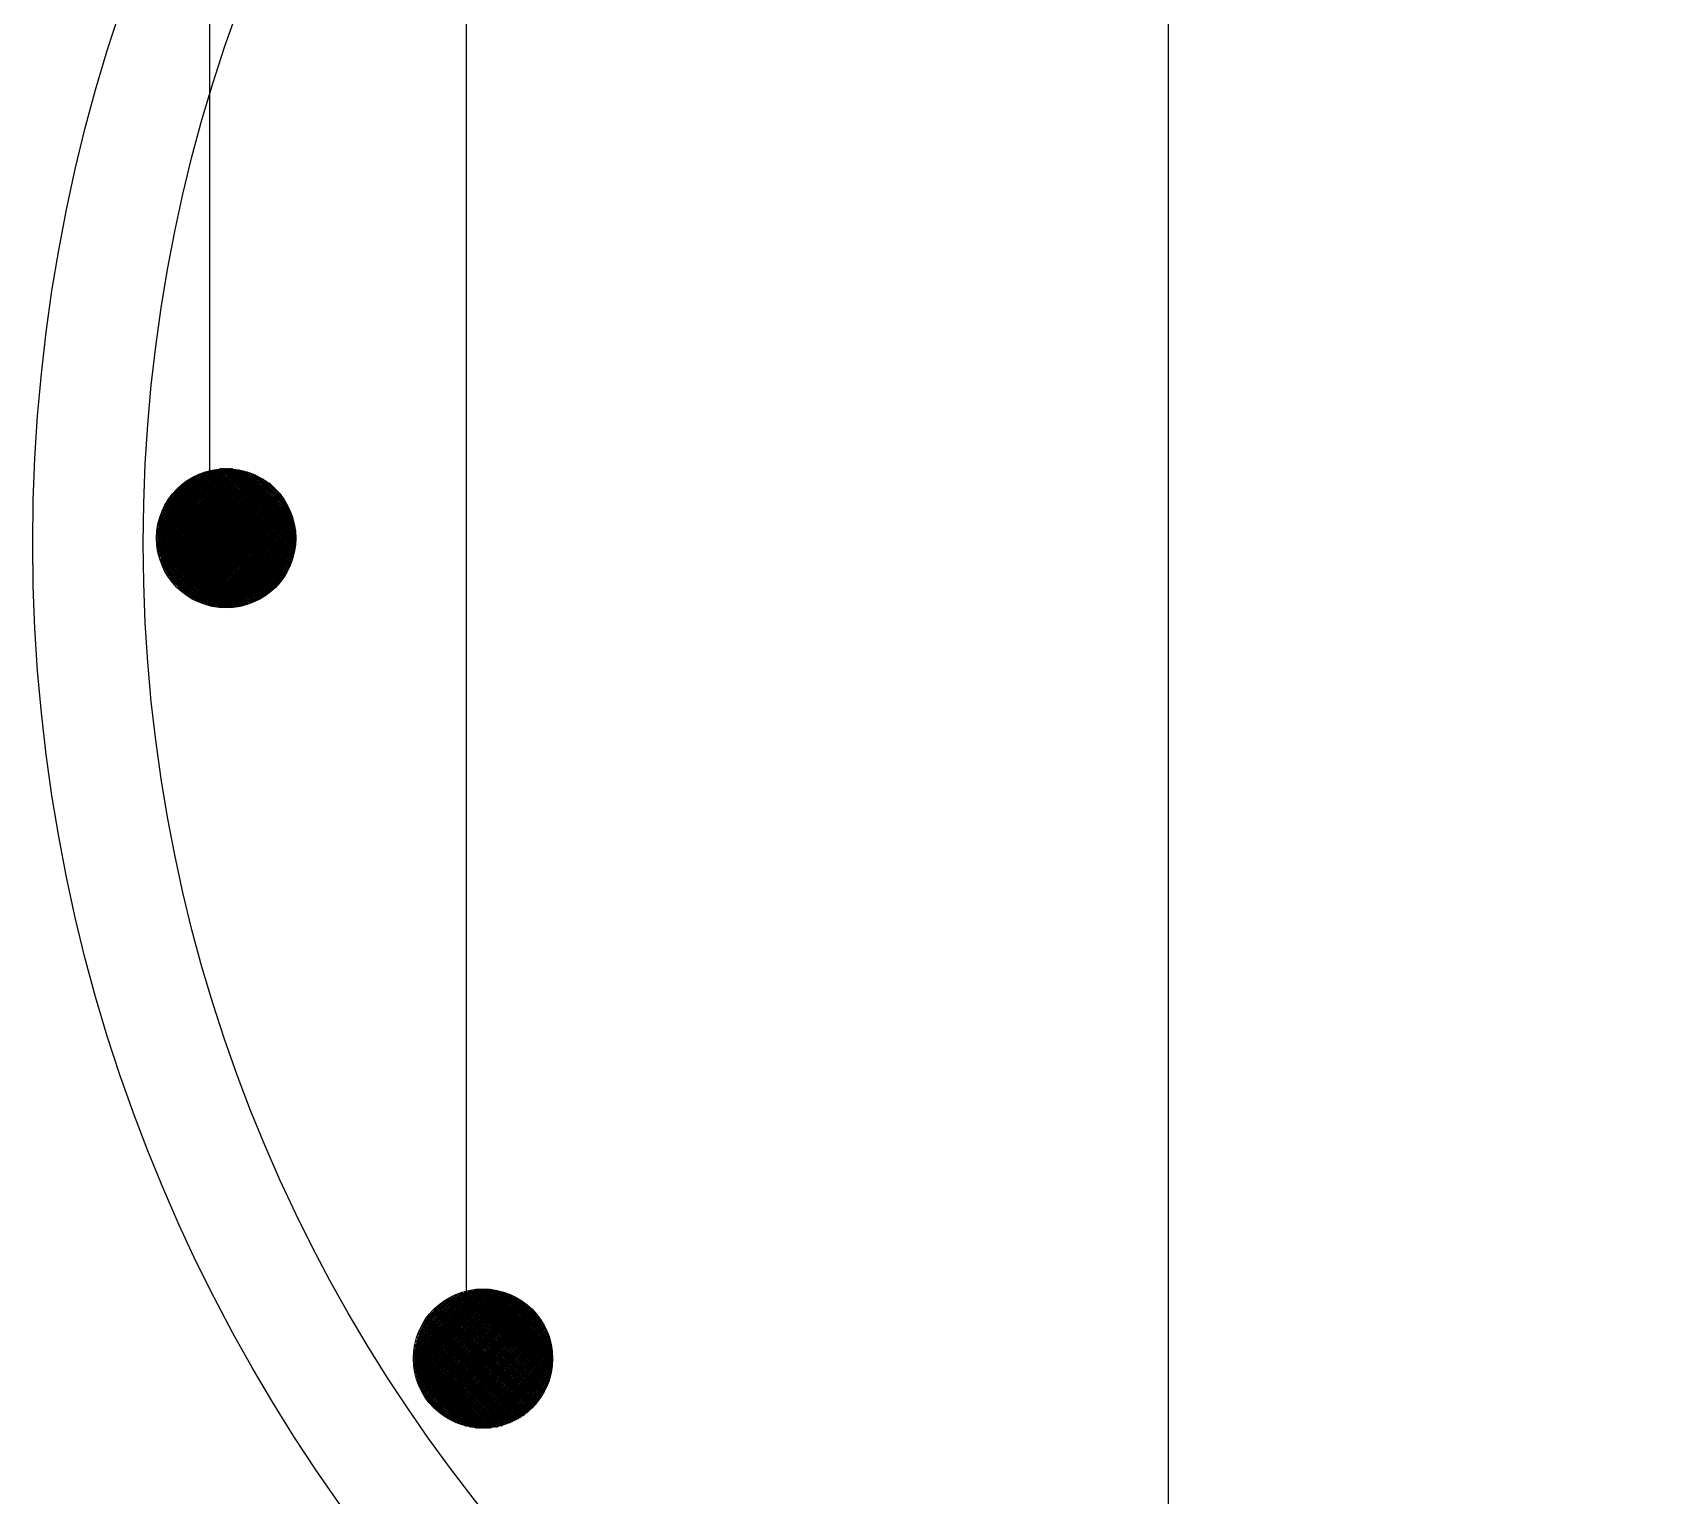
# Model space of a CAD drawing. Header units: metres. Extents: x 0 to 297, y 0 to 210.
# Drawn here: x 215.12 to 231.14, y 163.42 to 177.72 of the extents above; entities that cross this region are included whole.
import ezdxf

# ---------------------------------------------------------------- set-up
doc = ezdxf.new("R2010")
doc.units = ezdxf.units.M

msp = doc.modelspace()

# ---------------------------------------------------------------- linework, layer by layer
for p, q in [((216.85, 172.78), (216.85, 192.02)), ((219.36, 164.92), (219.36, 192.02)), ((226.22, 159.4), (226.22, 192.02)), ((216.34, 172.73), (217.07, 173.46)), ((216.34, 172.74), (217.06, 173.46)), ((216.34, 172.74), (217.05, 173.46)), ((216.34, 172.75), (217.04, 173.46)), ((216.34, 172.76), (217.03, 173.46)), ((216.34, 172.77), (217.02, 173.46)), ((216.34, 172.78), (217.01, 173.46)), ((216.34, 172.79), (217, 173.46)), ((216.34, 172.8), (216.99, 173.46)), ((216.34, 172.81), (216.98, 173.46)), ((216.34, 172.82), (216.97, 173.46)), ((216.34, 172.83), (216.96, 173.46)), ((216.34, 172.84), (216.95, 173.46)), ((216.34, 172.69), (217.1, 173.45)), ((216.34, 172.7), (217.1, 173.45)), ((216.34, 172.71), (217.09, 173.45)), ((216.34, 172.72), (217.08, 173.45)), ((216.34, 172.85), (216.94, 173.45)), ((216.34, 172.86), (216.93, 173.45)), ((216.34, 172.87), (216.92, 173.45)), ((216.35, 172.65), (217.14, 173.45)), ((216.35, 172.66), (217.14, 173.45)), ((216.35, 172.67), (217.13, 173.45)), ((216.35, 172.68), (217.12, 173.45)), ((216.35, 172.68), (217.11, 173.45)), ((216.35, 172.89), (216.91, 173.45)), ((216.35, 172.9), (216.9, 173.45)), ((216.35, 172.91), (216.89, 173.45)), ((216.35, 172.64), (217.16, 173.44)), ((216.35, 172.64), (217.15, 173.44)), ((216.35, 172.92), (216.88, 173.44)), ((216.35, 172.93), (216.86, 173.44)), ((216.36, 172.61), (217.18, 173.44)), ((216.36, 172.62), (217.18, 173.44)), ((216.36, 172.63), (217.17, 173.44)), ((216.36, 172.94), (216.85, 173.44)), ((216.36, 172.96), (216.84, 173.44)), ((216.36, 172.6), (217.2, 173.43)), ((216.36, 172.61), (217.19, 173.43)), ((216.36, 172.97), (216.83, 173.43)), ((216.37, 172.58), (217.22, 173.43)), ((216.37, 172.58), (217.21, 173.43)), ((216.37, 172.59), (217.21, 173.43)), ((216.37, 172.98), (216.81, 173.43)), ((216.37, 172.57), (217.23, 173.42)), ((216.37, 173), (216.8, 173.42)), ((216.38, 172.55), (217.25, 173.42)), ((216.38, 172.55), (217.24, 173.42)), ((216.38, 172.56), (217.23, 173.42)), ((216.38, 173.01), (216.78, 173.42)), ((216.38, 172.54), (217.26, 173.41)), ((216.38, 173.03), (216.77, 173.41)), ((216.39, 172.53), (217.27, 173.41)), ((216.39, 172.53), (217.26, 173.41)), ((216.39, 173.04), (216.75, 173.41)), ((216.39, 172.51), (217.28, 173.4)), ((216.39, 172.52), (217.28, 173.4)), ((216.4, 172.5), (217.3, 173.4)), ((216.4, 172.51), (217.29, 173.4)), ((216.4, 173.06), (216.73, 173.4)), ((217.63, 172.5), (216.73, 173.4)), ((217.63, 172.51), (216.74, 173.4)), ((217.64, 172.52), (216.75, 173.41)), ((217.63, 172.52), (216.75, 173.4)), ((217.64, 172.53), (216.76, 173.41)), ((217.64, 172.54), (216.77, 173.41)), ((217.64, 172.54), (216.77, 173.41)), ((217.65, 172.55), (216.78, 173.42)), ((217.65, 172.56), (216.79, 173.42)), ((217.65, 172.57), (216.8, 173.42)), ((217.65, 172.57), (216.8, 173.42)), ((217.66, 172.58), (216.81, 173.43)), ((217.66, 172.59), (216.82, 173.43)), ((217.66, 172.6), (216.83, 173.43)), ((217.66, 172.6), (216.83, 173.43)), ((217.67, 172.61), (216.84, 173.44)), ((217.67, 172.62), (216.85, 173.44)), ((217.67, 172.63), (216.86, 173.44)), ((217.67, 172.63), (216.86, 173.44)), ((217.67, 172.64), (216.87, 173.44)), ((217.67, 172.65), (216.88, 173.44)), ((217.68, 172.66), (216.89, 173.45)), ((217.68, 172.66), (216.89, 173.45)), ((217.68, 172.67), (216.9, 173.45)), ((217.68, 172.68), (216.91, 173.45)), ((217.68, 172.69), (216.92, 173.45)), ((217.68, 172.7), (216.93, 173.45)), ((217.68, 172.71), (216.94, 173.45)), ((217.68, 172.71), (216.94, 173.45)), ((217.69, 172.72), (216.95, 173.46)), ((217.69, 172.73), (216.96, 173.46)), ((217.69, 172.74), (216.97, 173.46)), ((217.69, 172.75), (216.98, 173.46)), ((217.69, 172.76), (216.99, 173.46)), ((217.69, 172.77), (217, 173.46)), ((217.69, 172.78), (217.01, 173.46)), ((217.69, 172.79), (217.02, 173.46)), ((217.69, 172.8), (217.03, 173.46)), ((217.69, 172.81), (217.04, 173.46)), ((217.69, 172.82), (217.05, 173.46)), ((217.69, 172.83), (217.06, 173.46)), ((217.69, 172.84), (217.07, 173.46)), ((217.68, 172.85), (217.08, 173.45)), ((217.68, 172.86), (217.09, 173.45)), ((217.68, 172.87), (217.1, 173.45)), ((217.68, 172.88), (217.11, 173.45)), ((217.68, 172.89), (217.12, 173.45)), ((217.68, 172.9), (217.13, 173.45)), ((217.67, 172.92), (217.15, 173.44)), ((217.67, 172.93), (217.16, 173.44)), ((217.67, 172.94), (217.17, 173.44)), ((217.67, 172.95), (217.18, 173.44)), ((217.66, 172.97), (217.2, 173.43)), ((217.66, 172.98), (217.21, 173.43)), ((217.65, 172.99), (217.22, 173.42)), ((217.65, 173.01), (217.24, 173.42)), ((217.64, 173.02), (217.25, 173.41)), ((217.64, 173.04), (217.27, 173.41)), ((217.63, 173.06), (217.29, 173.4)), ((216.4, 172.49), (217.3, 173.39)), ((216.41, 172.48), (217.32, 173.39)), ((216.41, 172.49), (217.31, 173.39)), ((216.41, 173.08), (216.72, 173.39)), ((216.41, 172.47), (217.32, 173.38)), ((216.42, 172.46), (217.33, 173.38)), ((216.42, 172.47), (217.33, 173.38)), ((216.42, 173.1), (216.7, 173.38)), ((216.42, 172.46), (217.34, 173.37)), ((216.43, 172.44), (217.35, 173.37)), ((216.43, 172.45), (217.35, 173.37)), ((216.43, 173.12), (216.68, 173.37)), ((216.43, 172.44), (217.36, 173.36)), ((216.44, 172.43), (217.37, 173.36)), ((216.44, 172.43), (217.36, 173.36)), ((216.44, 172.42), (217.38, 173.35)), ((216.44, 173.15), (216.65, 173.35)), ((216.45, 172.41), (217.38, 173.35)), ((216.45, 172.41), (217.39, 173.34)), ((216.46, 172.4), (217.4, 173.34)), ((216.46, 172.4), (217.39, 173.34)), ((216.46, 172.39), (217.4, 173.33)), ((216.46, 173.17), (216.62, 173.33)), ((216.47, 172.39), (217.41, 173.33)), ((216.47, 172.38), (217.42, 173.32)), ((216.48, 172.37), (217.43, 173.32)), ((216.48, 172.38), (217.42, 173.32)), ((216.48, 172.36), (217.43, 173.31)), ((216.49, 172.36), (217.44, 173.31)), ((216.49, 172.35), (217.44, 173.3)), ((216.5, 172.34), (217.45, 173.3)), ((216.5, 172.35), (217.45, 173.3)), ((216.5, 173.22), (216.58, 173.3)), ((216.51, 172.33), (217.46, 173.29)), ((216.51, 172.34), (217.46, 173.29)), ((216.51, 172.33), (217.47, 173.28)), ((217.47, 172.28), (216.51, 173.24)), ((216.52, 172.32), (217.47, 173.28)), ((216.52, 172.32), (217.48, 173.27)), ((217.48, 172.29), (216.52, 173.25)), ((217.47, 172.29), (216.52, 173.24)), ((216.53, 172.31), (217.48, 173.27)), ((216.53, 172.31), (217.49, 173.26)), ((217.49, 172.3), (216.53, 173.26)), ((217.48, 172.3), (216.53, 173.25)), ((217.5, 172.31), (216.54, 173.27)), ((216.54, 172.3), (217.49, 173.26)), ((217.49, 172.31), (216.54, 173.26)), ((216.54, 172.3), (217.5, 173.25)), ((217.51, 172.32), (216.55, 173.28)), ((217.5, 172.32), (216.55, 173.27)), ((216.55, 172.29), (217.5, 173.25)), ((216.55, 172.29), (217.51, 173.24)), ((217.51, 172.33), (216.56, 173.28)), ((217.51, 172.33), (216.56, 173.28)), ((216.56, 172.29), (217.51, 173.24)), ((217.52, 172.34), (216.57, 173.29)), ((217.52, 172.34), (216.57, 173.29)), ((217.53, 172.35), (216.58, 173.3)), ((217.53, 172.35), (216.58, 173.3)), ((217.54, 172.36), (216.59, 173.31)), ((217.54, 172.36), (216.59, 173.31)), ((217.55, 172.37), (216.6, 173.32)), ((217.55, 172.37), (216.6, 173.32)), ((217.56, 172.38), (216.61, 173.33)), ((217.55, 172.38), (216.61, 173.32)), ((217.56, 172.39), (216.62, 173.33)), ((217.57, 172.4), (216.63, 173.34)), ((217.57, 172.4), (216.63, 173.34)), ((217.58, 172.41), (216.64, 173.35)), ((217.57, 172.41), (216.64, 173.34)), ((217.58, 172.42), (216.65, 173.35)), ((217.58, 172.42), (216.65, 173.35)), ((217.59, 172.43), (216.66, 173.36)), ((217.6, 172.44), (216.67, 173.37)), ((217.59, 172.44), (216.67, 173.36)), ((217.6, 172.45), (216.68, 173.37)), ((217.6, 172.45), (216.68, 173.37)), ((217.61, 172.46), (216.69, 173.38)), ((217.61, 172.47), (216.7, 173.38)), ((217.61, 172.47), (216.7, 173.38)), ((217.62, 172.48), (216.71, 173.39)), ((217.62, 172.48), (216.71, 173.39)), ((217.62, 172.49), (216.72, 173.39)), ((217.62, 172.5), (216.73, 173.39)), ((217.62, 173.07), (217.3, 173.39)), ((217.61, 173.09), (217.32, 173.38)), ((217.6, 173.11), (217.34, 173.37)), ((217.59, 173.14), (217.37, 173.36)), ((217.57, 173.16), (217.39, 173.34)), ((217.55, 173.2), (217.43, 173.32)), ((217.3, 172.17), (216.4, 173.07)), ((217.32, 172.18), (216.41, 173.09)), ((217.31, 172.18), (216.41, 173.08)), ((217.31, 172.18), (216.41, 173.08)), ((217.34, 172.19), (216.42, 173.11)), ((217.33, 172.19), (216.42, 173.1)), ((217.33, 172.19), (216.42, 173.1)), ((217.36, 172.2), (216.43, 173.13)), ((217.35, 172.2), (216.43, 173.12)), ((217.35, 172.2), (216.43, 173.12)), ((217.37, 172.21), (216.44, 173.14)), ((217.37, 172.21), (216.44, 173.14)), ((217.36, 172.21), (216.44, 173.13)), ((217.39, 172.22), (216.45, 173.16)), ((217.39, 172.22), (216.45, 173.16)), ((217.38, 172.22), (216.45, 173.15)), ((217.4, 172.23), (216.46, 173.17)), ((217.4, 172.23), (216.46, 173.17)), ((217.42, 172.24), (216.47, 173.19)), ((217.41, 172.24), (216.47, 173.18)), ((217.41, 172.24), (216.47, 173.18)), ((217.43, 172.25), (216.48, 173.2)), ((217.43, 172.25), (216.48, 173.2)), ((217.44, 172.26), (216.49, 173.21)), ((217.44, 172.26), (216.49, 173.21)), ((217.46, 172.27), (216.5, 173.23)), ((217.45, 172.27), (216.5, 173.22)), ((217.45, 172.27), (216.5, 173.22)), ((217.46, 172.28), (216.51, 173.23)), ((216.56, 172.28), (217.52, 173.23)), ((216.57, 172.28), (217.52, 173.23)), ((216.57, 172.27), (217.52, 173.22)), ((216.58, 172.27), (217.53, 173.22)), ((216.58, 172.26), (217.53, 173.21)), ((216.59, 172.26), (217.54, 173.21)), ((216.59, 172.25), (217.54, 173.2)), ((216.6, 172.25), (217.55, 173.2)), ((216.6, 172.25), (217.55, 173.19)), ((216.61, 172.24), (217.55, 173.19)), ((216.61, 172.24), (217.56, 173.18)), ((216.62, 172.23), (217.56, 173.18)), ((216.63, 172.23), (217.57, 173.17)), ((216.63, 172.23), (217.57, 173.16)), ((216.64, 172.22), (217.57, 173.16)), ((216.64, 172.22), (217.58, 173.15)), ((216.65, 172.21), (217.58, 173.15)), ((216.65, 172.21), (217.59, 173.14)), ((216.66, 172.21), (217.59, 173.14)), ((216.67, 172.2), (217.59, 173.13)), ((216.67, 172.2), (217.6, 173.12)), ((216.68, 172.2), (217.6, 173.12)), ((216.68, 172.19), (217.6, 173.11)), ((216.69, 172.19), (217.61, 173.11)), ((216.7, 172.19), (217.61, 173.1)), ((216.7, 172.18), (217.61, 173.09)), ((216.71, 172.18), (217.62, 173.09)), ((216.72, 172.18), (217.62, 173.08)), ((216.72, 172.17), (217.62, 173.07)), ((216.73, 172.17), (217.63, 173.07)), ((217.16, 172.12), (216.35, 172.93)), ((217.15, 172.12), (216.35, 172.92)), ((217.14, 172.12), (216.35, 172.91)), ((217.2, 172.13), (216.36, 172.97)), ((217.19, 172.13), (216.36, 172.96)), ((217.18, 172.13), (216.36, 172.95)), ((217.17, 172.13), (216.36, 172.94)), ((217.17, 172.13), (216.36, 172.94)), ((217.23, 172.14), (216.37, 173)), ((217.23, 172.14), (216.37, 173)), ((217.22, 172.14), (216.37, 172.99)), ((217.21, 172.14), (216.37, 172.98)), ((217.2, 172.14), (216.37, 172.97)), ((217.25, 172.15), (216.38, 173.02)), ((217.25, 172.15), (216.38, 173.02)), ((217.24, 172.15), (216.38, 173.01)), ((217.28, 172.16), (216.39, 173.05)), ((217.27, 172.16), (216.39, 173.04)), ((217.27, 172.16), (216.39, 173.04)), ((217.26, 172.16), (216.39, 173.03)), ((217.29, 172.17), (216.4, 173.06)), ((217.29, 172.17), (216.4, 173.06)), ((216.74, 172.17), (217.63, 173.06)), ((216.74, 172.16), (217.63, 173.05)), ((216.75, 172.16), (217.63, 173.05)), ((216.76, 172.16), (217.64, 173.04)), ((216.76, 172.16), (217.64, 173.03)), ((216.77, 172.15), (217.64, 173.03)), ((216.78, 172.15), (217.65, 173.02)), ((216.78, 172.15), (217.65, 173.01)), ((216.79, 172.15), (217.65, 173.01)), ((216.8, 172.14), (217.65, 173)), ((216.8, 172.14), (217.66, 172.99)), ((216.81, 172.14), (217.66, 172.98)), ((216.82, 172.14), (217.66, 172.98)), ((216.83, 172.13), (217.66, 172.97)), ((216.83, 172.13), (217.66, 172.96)), ((216.84, 172.13), (217.67, 172.95)), ((216.85, 172.13), (217.67, 172.95)), ((216.86, 172.13), (217.67, 172.94)), ((216.86, 172.12), (217.67, 172.93)), ((216.87, 172.12), (217.67, 172.92)), ((216.88, 172.12), (217.67, 172.92)), ((216.89, 172.12), (217.68, 172.91)), ((217.1, 172.11), (216.34, 172.87)), ((217.09, 172.11), (216.34, 172.86)), ((217.08, 172.11), (216.34, 172.85)), ((217.08, 172.11), (216.34, 172.85)), ((217.07, 172.11), (216.34, 172.84)), ((217.06, 172.11), (216.34, 172.83)), ((217.05, 172.11), (216.34, 172.82)), ((217.04, 172.11), (216.34, 172.81)), ((217.03, 172.11), (216.34, 172.8)), ((217.02, 172.11), (216.34, 172.79)), ((217.01, 172.11), (216.34, 172.78)), ((217, 172.11), (216.34, 172.77)), ((216.99, 172.11), (216.34, 172.76)), ((216.98, 172.11), (216.34, 172.75)), ((217.13, 172.12), (216.35, 172.9)), ((217.13, 172.12), (216.35, 172.9)), ((217.12, 172.12), (216.35, 172.89)), ((217.11, 172.12), (216.35, 172.88)), ((216.9, 172.12), (217.68, 172.9)), ((216.9, 172.12), (217.68, 172.89)), ((216.91, 172.12), (217.68, 172.88)), ((216.92, 172.11), (217.68, 172.88)), ((216.93, 172.11), (217.68, 172.87)), ((216.94, 172.11), (217.68, 172.86)), ((216.95, 172.11), (217.68, 172.85)), ((216.96, 172.11), (217.69, 172.84)), ((216.96, 172.11), (217.69, 172.83)), ((216.97, 172.11), (217.69, 172.82)), ((216.98, 172.11), (217.69, 172.81)), ((216.99, 172.11), (217.69, 172.8)), ((217, 172.11), (217.69, 172.8)), ((217.01, 172.11), (217.69, 172.79)), ((217.02, 172.11), (217.69, 172.78)), ((217.03, 172.11), (217.69, 172.77)), ((217.04, 172.11), (217.69, 172.76)), ((217.05, 172.11), (217.69, 172.75)), ((216.97, 172.11), (216.34, 172.74)), ((216.96, 172.11), (216.34, 172.73)), ((216.95, 172.11), (216.34, 172.72)), ((216.94, 172.11), (216.34, 172.71)), ((216.93, 172.11), (216.34, 172.7)), ((216.92, 172.11), (216.34, 172.69)), ((216.91, 172.12), (216.35, 172.68)), ((216.9, 172.12), (216.35, 172.67)), ((216.89, 172.12), (216.35, 172.66)), ((216.87, 172.12), (216.35, 172.64)), ((216.86, 172.13), (216.36, 172.63)), ((216.85, 172.13), (216.36, 172.62)), ((216.84, 172.13), (216.36, 172.61)), ((216.82, 172.14), (216.37, 172.59)), ((217.06, 172.11), (217.69, 172.74)), ((217.07, 172.11), (217.69, 172.73)), ((217.08, 172.11), (217.68, 172.72)), ((217.09, 172.11), (217.68, 172.71)), ((217.1, 172.11), (217.68, 172.69)), ((217.11, 172.12), (217.68, 172.68)), ((217.12, 172.12), (217.68, 172.67)), ((217.14, 172.12), (217.68, 172.66)), ((217.15, 172.12), (217.67, 172.65)), ((217.16, 172.12), (217.67, 172.64)), ((217.17, 172.13), (217.67, 172.62)), ((217.19, 172.13), (217.67, 172.61)), ((217.2, 172.13), (217.66, 172.6)), ((216.81, 172.14), (216.37, 172.58)), ((216.79, 172.14), (216.37, 172.56)), ((216.78, 172.15), (216.38, 172.55)), ((216.76, 172.16), (216.39, 172.53)), ((216.75, 172.16), (216.39, 172.52)), ((216.73, 172.17), (216.4, 172.5)), ((216.71, 172.18), (216.41, 172.48)), ((216.69, 172.19), (216.42, 172.46)), ((216.67, 172.2), (216.43, 172.44)), ((217.21, 172.14), (217.66, 172.58)), ((217.23, 172.14), (217.65, 172.57)), ((217.24, 172.15), (217.65, 172.56)), ((217.26, 172.15), (217.64, 172.54)), ((217.27, 172.16), (217.64, 172.52)), ((217.29, 172.17), (217.63, 172.51)), ((217.31, 172.18), (217.62, 172.49)), ((217.33, 172.18), (217.61, 172.47)), ((217.35, 172.2), (217.6, 172.45)), ((217.37, 172.21), (217.59, 172.43)), ((216.65, 172.22), (216.45, 172.42)), ((216.62, 172.24), (216.47, 172.39)), ((216.57, 172.28), (216.51, 172.34)), ((217.4, 172.23), (217.57, 172.4)), ((217.44, 172.26), (217.54, 172.36)), ((218.85, 164.67), (219.61, 165.43)), ((218.85, 164.68), (219.6, 165.43)), ((218.85, 164.69), (219.59, 165.43)), ((218.85, 164.7), (219.58, 165.43)), ((218.85, 164.71), (219.57, 165.43)), ((218.85, 164.72), (219.56, 165.43)), ((218.85, 164.73), (219.55, 165.43)), ((218.85, 164.74), (219.54, 165.43)), ((218.85, 164.75), (219.54, 165.43)), ((218.85, 164.75), (219.53, 165.43)), ((218.85, 164.76), (219.52, 165.43)), ((218.85, 164.77), (219.51, 165.43)), ((218.85, 164.78), (219.5, 165.43)), ((218.85, 164.79), (219.49, 165.43)), ((218.85, 164.8), (219.48, 165.43)), ((218.85, 164.81), (219.47, 165.43)), ((218.85, 164.82), (219.46, 165.43)), ((218.85, 164.84), (219.44, 165.43)), ((218.86, 164.62), (219.66, 165.42)), ((218.86, 164.62), (219.66, 165.42)), ((218.86, 164.63), (219.65, 165.42)), ((218.86, 164.64), (219.64, 165.42)), ((218.86, 164.65), (219.63, 165.42)), ((218.86, 164.66), (219.62, 165.42)), ((218.86, 164.67), (219.62, 165.42)), ((218.86, 164.85), (219.43, 165.42)), ((218.86, 164.86), (219.42, 165.42)), ((218.86, 164.87), (219.41, 165.42)), ((218.86, 164.88), (219.4, 165.42)), ((218.86, 164.89), (219.39, 165.42)), ((218.87, 164.58), (219.7, 165.41)), ((218.87, 164.59), (219.69, 165.41)), ((218.87, 164.59), (219.69, 165.41)), ((218.87, 164.6), (219.68, 165.41)), ((218.87, 164.61), (219.67, 165.41)), ((218.87, 164.9), (219.38, 165.41)), ((218.87, 164.92), (219.36, 165.41)), ((218.87, 164.93), (219.35, 165.41)), ((218.88, 164.54), (219.74, 165.4)), ((218.88, 164.55), (219.73, 165.4)), ((218.88, 164.56), (219.72, 165.4)), ((218.88, 164.56), (219.72, 165.4)), ((218.88, 164.57), (219.71, 165.4)), ((218.88, 164.94), (219.34, 165.4)), ((218.88, 164.96), (219.32, 165.4)), ((218.89, 164.97), (219.31, 165.4)), ((218.89, 164.51), (219.77, 165.39)), ((218.89, 164.52), (219.76, 165.39)), ((218.89, 164.53), (219.75, 165.39)), ((218.89, 164.53), (219.75, 165.39)), ((218.89, 164.99), (219.29, 165.39)), ((218.9, 164.49), (219.79, 165.38)), ((218.9, 164.5), (219.78, 165.38)), ((218.9, 164.51), (219.77, 165.38)), ((218.9, 165), (219.28, 165.38)), ((218.9, 165.02), (219.26, 165.38)), ((220.15, 164.49), (219.26, 165.38)), ((220.15, 164.5), (219.27, 165.38)), ((220.15, 164.5), (219.27, 165.38)), ((220.15, 164.51), (219.28, 165.38)), ((220.16, 164.52), (219.29, 165.39)), ((220.16, 164.52), (219.29, 165.39)), ((220.16, 164.53), (219.3, 165.39)), ((220.17, 164.55), (219.31, 165.4)), ((220.16, 164.54), (219.31, 165.39)), ((220.17, 164.55), (219.32, 165.4)), ((220.17, 164.56), (219.33, 165.4)), ((220.18, 164.58), (219.34, 165.41)), ((220.17, 164.57), (219.34, 165.4)), ((220.18, 164.58), (219.35, 165.41)), ((220.18, 164.59), (219.36, 165.41)), ((220.18, 164.6), (219.37, 165.41)), ((220.18, 164.61), (219.37, 165.41)), ((220.18, 164.61), (219.38, 165.42)), ((220.19, 164.62), (219.39, 165.42)), ((220.19, 164.63), (219.4, 165.42)), ((220.19, 164.64), (219.41, 165.42)), ((220.19, 164.65), (219.41, 165.42)), ((220.19, 164.65), (219.42, 165.42)), ((220.19, 164.66), (219.43, 165.42)), ((220.19, 164.67), (219.44, 165.43)), ((220.2, 164.68), (219.45, 165.43)), ((220.2, 164.69), (219.46, 165.43)), ((220.2, 164.7), (219.47, 165.43)), ((220.2, 164.71), (219.47, 165.43)), ((220.2, 164.71), (219.48, 165.43)), ((220.2, 164.72), (219.49, 165.43)), ((220.2, 164.73), (219.5, 165.43)), ((220.2, 164.74), (219.51, 165.43)), ((220.2, 164.75), (219.52, 165.43)), ((220.2, 164.76), (219.53, 165.43)), ((220.2, 164.77), (219.54, 165.43)), ((220.2, 164.78), (219.55, 165.43)), ((220.2, 164.79), (219.56, 165.43)), ((220.2, 164.8), (219.57, 165.43)), ((220.2, 164.81), (219.58, 165.43)), ((220.2, 164.82), (219.59, 165.43)), ((220.2, 164.83), (219.6, 165.43)), ((220.19, 164.84), (219.61, 165.43)), ((220.19, 164.85), (219.62, 165.42)), ((220.19, 164.86), (219.63, 165.42)), ((220.19, 164.88), (219.65, 165.42)), ((220.19, 164.89), (219.66, 165.42)), ((220.18, 164.9), (219.67, 165.42)), ((220.18, 164.91), (219.68, 165.41)), ((220.18, 164.93), (219.69, 165.41)), ((220.17, 164.94), (219.71, 165.41)), ((220.17, 164.95), (219.72, 165.4)), ((220.17, 164.97), (219.73, 165.4)), ((220.16, 164.98), (219.75, 165.39)), ((220.16, 165), (219.76, 165.39)), ((220.15, 165.01), (219.78, 165.38)), ((218.91, 164.47), (219.81, 165.37)), ((218.91, 164.47), (219.81, 165.37)), ((218.91, 164.48), (219.8, 165.37)), ((218.91, 164.49), (219.79, 165.37)), ((218.91, 165.03), (219.25, 165.37)), ((218.92, 164.45), (219.83, 165.36)), ((218.92, 164.45), (219.83, 165.36)), ((218.92, 164.46), (219.82, 165.36)), ((218.92, 165.05), (219.23, 165.36)), ((218.93, 164.43), (219.85, 165.35)), ((218.93, 164.43), (219.85, 165.35)), ((218.93, 164.44), (219.84, 165.35)), ((218.93, 165.07), (219.21, 165.35)), ((218.94, 164.41), (219.87, 165.34)), ((218.94, 164.42), (219.86, 165.34)), ((218.94, 164.42), (219.86, 165.34)), ((218.94, 165.09), (219.19, 165.34)), ((218.95, 164.4), (219.88, 165.33)), ((218.95, 164.4), (219.88, 165.33)), ((218.95, 165.12), (219.16, 165.33)), ((218.96, 164.38), (219.9, 165.32)), ((218.96, 164.39), (219.89, 165.32)), ((218.96, 164.39), (219.89, 165.32)), ((218.97, 164.36), (219.92, 165.31)), ((218.97, 164.37), (219.91, 165.31)), ((218.97, 164.38), (219.9, 165.31)), ((218.97, 165.15), (219.13, 165.31)), ((218.98, 164.35), (219.93, 165.3)), ((218.98, 164.36), (219.92, 165.3)), ((218.99, 164.34), (219.94, 165.29)), ((218.99, 164.35), (219.93, 165.29)), ((219, 164.34), (219.94, 165.29)), ((219, 164.33), (219.95, 165.28)), ((219, 164.33), (219.95, 165.28)), ((219.01, 164.32), (219.96, 165.27)), ((219.01, 164.32), (219.96, 165.27)), ((219.01, 165.19), (219.09, 165.27)), ((219.02, 164.31), (219.97, 165.26)), ((219.02, 164.31), (219.97, 165.26)), ((219.03, 164.3), (219.98, 165.25)), ((219.03, 164.3), (219.98, 165.25)), ((219.99, 164.27), (219.03, 165.22)), ((219.04, 164.29), (219.99, 165.25)), ((219.04, 164.28), (220, 165.24)), ((219.04, 164.29), (219.99, 165.24)), ((220, 164.27), (219.04, 165.23)), ((219.99, 164.27), (219.04, 165.22)), ((220.01, 164.28), (219.05, 165.24)), ((219.05, 164.28), (220, 165.23)), ((219.05, 164.27), (220.01, 165.23)), ((220, 164.28), (219.05, 165.23)), ((220.02, 164.29), (219.06, 165.25)), ((220.01, 164.29), (219.06, 165.24)), ((219.06, 164.27), (220.01, 165.22)), ((219.06, 164.26), (220.02, 165.22)), ((220.03, 164.3), (219.07, 165.26)), ((220.02, 164.3), (219.07, 165.25)), ((220.04, 164.31), (219.08, 165.27)), ((220.03, 164.31), (219.08, 165.26)), ((220.04, 164.32), (219.09, 165.27)), ((220.04, 164.32), (219.09, 165.27)), ((220.05, 164.33), (219.1, 165.28)), ((220.05, 164.33), (219.1, 165.28)), ((220.06, 164.34), (219.11, 165.29)), ((220.06, 164.35), (219.11, 165.29)), ((220.06, 164.35), (219.12, 165.3)), ((220.07, 164.36), (219.13, 165.3)), ((220.07, 164.36), (219.13, 165.3)), ((220.08, 164.37), (219.14, 165.31)), ((220.08, 164.37), (219.14, 165.31)), ((220.08, 164.38), (219.15, 165.32)), ((220.09, 164.38), (219.15, 165.32)), ((220.09, 164.39), (219.16, 165.32)), ((220.1, 164.4), (219.17, 165.33)), ((220.1, 164.4), (219.17, 165.33)), ((220.11, 164.41), (219.18, 165.34)), ((220.1, 164.41), (219.18, 165.33)), ((220.11, 164.42), (219.19, 165.34)), ((220.12, 164.43), (219.2, 165.35)), ((220.11, 164.43), (219.2, 165.34)), ((220.12, 164.44), (219.21, 165.35)), ((220.12, 164.44), (219.21, 165.35)), ((220.13, 164.45), (219.22, 165.36)), ((220.13, 164.46), (219.23, 165.36)), ((220.13, 164.46), (219.23, 165.36)), ((220.14, 164.47), (219.24, 165.37)), ((220.14, 164.48), (219.25, 165.37)), ((220.14, 164.48), (219.25, 165.37)), ((220.14, 165.03), (219.8, 165.37)), ((220.13, 165.05), (219.81, 165.37)), ((220.13, 165.06), (219.83, 165.36)), ((220.11, 165.08), (219.85, 165.35)), ((220.1, 165.11), (219.88, 165.33)), ((220.08, 165.13), (219.9, 165.31)), ((220.06, 165.17), (219.94, 165.29)), ((219.83, 164.15), (218.92, 165.06)), ((219.83, 164.15), (218.92, 165.06)), ((219.85, 164.16), (218.93, 165.08)), ((219.84, 164.16), (218.93, 165.08)), ((219.84, 164.16), (218.93, 165.07)), ((219.87, 164.17), (218.94, 165.1)), ((219.86, 164.17), (218.94, 165.09)), ((219.86, 164.17), (218.94, 165.09)), ((219.89, 164.19), (218.95, 165.12)), ((219.88, 164.18), (218.95, 165.11)), ((219.87, 164.18), (218.95, 165.11)), ((219.9, 164.19), (218.96, 165.13)), ((219.89, 164.19), (218.96, 165.12)), ((219.92, 164.2), (218.97, 165.15)), ((219.91, 164.2), (218.97, 165.14)), ((219.9, 164.2), (218.97, 165.13)), ((219.93, 164.21), (218.98, 165.16)), ((219.92, 164.21), (218.98, 165.15)), ((219.94, 164.23), (218.99, 165.17)), ((219.94, 164.22), (218.99, 165.17)), ((219.93, 164.22), (218.99, 165.16)), ((219.95, 164.23), (219, 165.18)), ((219.95, 164.23), (219, 165.18)), ((219.96, 164.24), (219.01, 165.19)), ((219.96, 164.24), (219.01, 165.19)), ((219.97, 164.25), (219.02, 165.2)), ((219.97, 164.25), (219.02, 165.2)), ((219.98, 164.26), (219.03, 165.21)), ((219.98, 164.26), (219.03, 165.21)), ((219.07, 164.26), (220.02, 165.21)), ((219.07, 164.25), (220.03, 165.21)), ((219.08, 164.25), (220.03, 165.2)), ((219.08, 164.24), (220.04, 165.2)), ((219.09, 164.24), (220.04, 165.19)), ((219.09, 164.24), (220.04, 165.19)), ((219.1, 164.23), (220.05, 165.18)), ((219.1, 164.23), (220.05, 165.18)), ((219.11, 164.22), (220.06, 165.17)), ((219.12, 164.22), (220.06, 165.16)), ((219.12, 164.21), (220.07, 165.16)), ((219.13, 164.21), (220.07, 165.15)), ((219.13, 164.21), (220.07, 165.15)), ((219.14, 164.2), (220.08, 165.14)), ((219.14, 164.2), (220.08, 165.14)), ((219.15, 164.19), (220.09, 165.13)), ((219.15, 164.19), (220.09, 165.13)), ((219.16, 164.19), (220.09, 165.12)), ((219.17, 164.18), (220.1, 165.11)), ((219.17, 164.18), (220.1, 165.11)), ((219.18, 164.18), (220.1, 165.1)), ((219.18, 164.17), (220.11, 165.1)), ((219.19, 164.17), (220.11, 165.09)), ((219.2, 164.17), (220.11, 165.08)), ((219.2, 164.16), (220.12, 165.08)), ((219.21, 164.16), (220.12, 165.07)), ((219.22, 164.16), (220.12, 165.07)), ((219.22, 164.15), (220.13, 165.06)), ((219.7, 164.1), (218.87, 164.93)), ((219.69, 164.1), (218.87, 164.92)), ((219.69, 164.1), (218.87, 164.92)), ((219.68, 164.1), (218.87, 164.91)), ((219.67, 164.1), (218.87, 164.9)), ((219.74, 164.12), (218.88, 164.97)), ((219.73, 164.11), (218.88, 164.96)), ((219.72, 164.11), (218.88, 164.95)), ((219.72, 164.11), (218.88, 164.95)), ((219.71, 164.11), (218.88, 164.94)), ((219.77, 164.13), (218.89, 165)), ((219.76, 164.12), (218.89, 164.99)), ((219.75, 164.12), (218.89, 164.98)), ((219.74, 164.12), (218.89, 164.98)), ((219.79, 164.13), (218.9, 165.02)), ((219.78, 164.13), (218.9, 165.01)), ((219.77, 164.13), (218.9, 165)), ((219.81, 164.15), (218.91, 165.04)), ((219.81, 164.14), (218.91, 165.04)), ((219.8, 164.14), (218.91, 165.03)), ((219.79, 164.14), (218.91, 165.02)), ((219.82, 164.15), (218.92, 165.05)), ((219.23, 164.15), (220.13, 165.05)), ((219.23, 164.15), (220.13, 165.05)), ((219.24, 164.14), (220.14, 165.04)), ((219.25, 164.14), (220.14, 165.03)), ((219.25, 164.14), (220.14, 165.03)), ((219.26, 164.13), (220.15, 165.02)), ((219.27, 164.13), (220.15, 165.01)), ((219.27, 164.13), (220.15, 165.01)), ((219.28, 164.13), (220.15, 165)), ((219.29, 164.12), (220.16, 164.99)), ((219.29, 164.12), (220.16, 164.99)), ((219.3, 164.12), (220.16, 164.98)), ((219.31, 164.12), (220.16, 164.97)), ((219.32, 164.11), (220.17, 164.96)), ((219.32, 164.11), (220.17, 164.96)), ((219.33, 164.11), (220.17, 164.95)), ((219.34, 164.11), (220.17, 164.94)), ((219.35, 164.1), (220.18, 164.93)), ((219.35, 164.1), (220.18, 164.93)), ((219.36, 164.1), (220.18, 164.92)), ((219.37, 164.1), (220.18, 164.91)), ((219.38, 164.1), (220.18, 164.9)), ((219.38, 164.1), (220.18, 164.9)), ((219.61, 164.09), (218.85, 164.84)), ((219.6, 164.08), (218.85, 164.83)), ((219.59, 164.08), (218.85, 164.82)), ((219.58, 164.08), (218.85, 164.81)), ((219.57, 164.08), (218.85, 164.8)), ((219.56, 164.08), (218.85, 164.79)), ((219.55, 164.08), (218.85, 164.78)), ((219.54, 164.08), (218.85, 164.77)), ((219.53, 164.08), (218.85, 164.76)), ((219.52, 164.08), (218.85, 164.75)), ((219.51, 164.08), (218.85, 164.75)), ((219.5, 164.08), (218.85, 164.74)), ((219.66, 164.09), (218.86, 164.89)), ((219.65, 164.09), (218.86, 164.89)), ((219.65, 164.09), (218.86, 164.88)), ((219.64, 164.09), (218.86, 164.87)), ((219.63, 164.09), (218.86, 164.86)), ((219.62, 164.09), (218.86, 164.85)), ((219.61, 164.09), (218.86, 164.84)), ((219.39, 164.09), (220.19, 164.89)), ((219.4, 164.09), (220.19, 164.88)), ((219.41, 164.09), (220.19, 164.87)), ((219.42, 164.09), (220.19, 164.86)), ((219.42, 164.09), (220.19, 164.86)), ((219.43, 164.09), (220.19, 164.85)), ((219.44, 164.09), (220.19, 164.84)), ((219.45, 164.08), (220.2, 164.83)), ((219.46, 164.08), (220.2, 164.82)), ((219.47, 164.08), (220.2, 164.81)), ((219.48, 164.08), (220.2, 164.8)), ((219.48, 164.08), (220.2, 164.8)), ((219.49, 164.08), (220.2, 164.79)), ((219.5, 164.08), (220.2, 164.78)), ((219.51, 164.08), (220.2, 164.77)), ((219.52, 164.08), (220.2, 164.76)), ((219.53, 164.08), (220.2, 164.75)), ((219.54, 164.08), (220.2, 164.74)), ((219.49, 164.08), (218.85, 164.73)), ((219.48, 164.08), (218.85, 164.72)), ((219.47, 164.08), (218.85, 164.71)), ((219.46, 164.08), (218.85, 164.69)), ((219.45, 164.08), (218.85, 164.68)), ((219.44, 164.09), (218.85, 164.67)), ((219.43, 164.09), (218.86, 164.66)), ((219.42, 164.09), (218.86, 164.65)), ((219.41, 164.09), (218.86, 164.64)), ((219.4, 164.09), (218.86, 164.63)), ((219.39, 164.1), (218.86, 164.62)), ((219.37, 164.1), (218.87, 164.6)), ((219.36, 164.1), (218.87, 164.59)), ((219.35, 164.1), (218.87, 164.58)), ((219.55, 164.08), (220.2, 164.73)), ((219.56, 164.08), (220.2, 164.72)), ((219.57, 164.08), (220.2, 164.71)), ((219.58, 164.08), (220.2, 164.7)), ((219.59, 164.08), (220.2, 164.69)), ((219.6, 164.09), (220.2, 164.68)), ((219.61, 164.09), (220.19, 164.67)), ((219.62, 164.09), (220.19, 164.66)), ((219.64, 164.09), (220.19, 164.64)), ((219.65, 164.09), (220.19, 164.63)), ((219.66, 164.09), (220.19, 164.62)), ((219.67, 164.1), (220.18, 164.61)), ((219.68, 164.1), (220.18, 164.6)), ((219.7, 164.1), (220.18, 164.58)), ((219.33, 164.11), (218.88, 164.57)), ((219.32, 164.11), (218.88, 164.55)), ((219.31, 164.12), (218.89, 164.54)), ((219.29, 164.12), (218.89, 164.52)), ((219.28, 164.13), (218.9, 164.51)), ((219.26, 164.13), (218.9, 164.49)), ((219.24, 164.14), (218.91, 164.47)), ((219.22, 164.15), (218.92, 164.46)), ((219.2, 164.16), (218.93, 164.44)), ((219.71, 164.11), (220.17, 164.57)), ((219.72, 164.11), (220.17, 164.56)), ((219.74, 164.12), (220.17, 164.54)), ((219.75, 164.12), (220.16, 164.53)), ((219.77, 164.13), (220.15, 164.51)), ((219.78, 164.13), (220.15, 164.5)), ((219.8, 164.14), (220.14, 164.48)), ((219.82, 164.15), (220.13, 164.46)), ((219.84, 164.16), (220.12, 164.44)), ((219.86, 164.17), (220.11, 164.42)), ((219.18, 164.17), (218.94, 164.41)), ((219.16, 164.19), (218.96, 164.39)), ((219.13, 164.21), (218.98, 164.36)), ((219.08, 164.25), (219.02, 164.31)), ((219.88, 164.18), (220.1, 164.4)), ((219.91, 164.2), (220.08, 164.37)), ((219.95, 164.23), (220.05, 164.33))]:
    msp.add_line(p, q)
for centre, radius in [((231.32, 172.73), 16.2), ((231.32, 172.73), 15.12), ((217.01, 172.78), 0.68), ((219.52, 164.76), 0.68)]:
    msp.add_circle(centre, radius)

doc.saveas('drawing.dxf')
